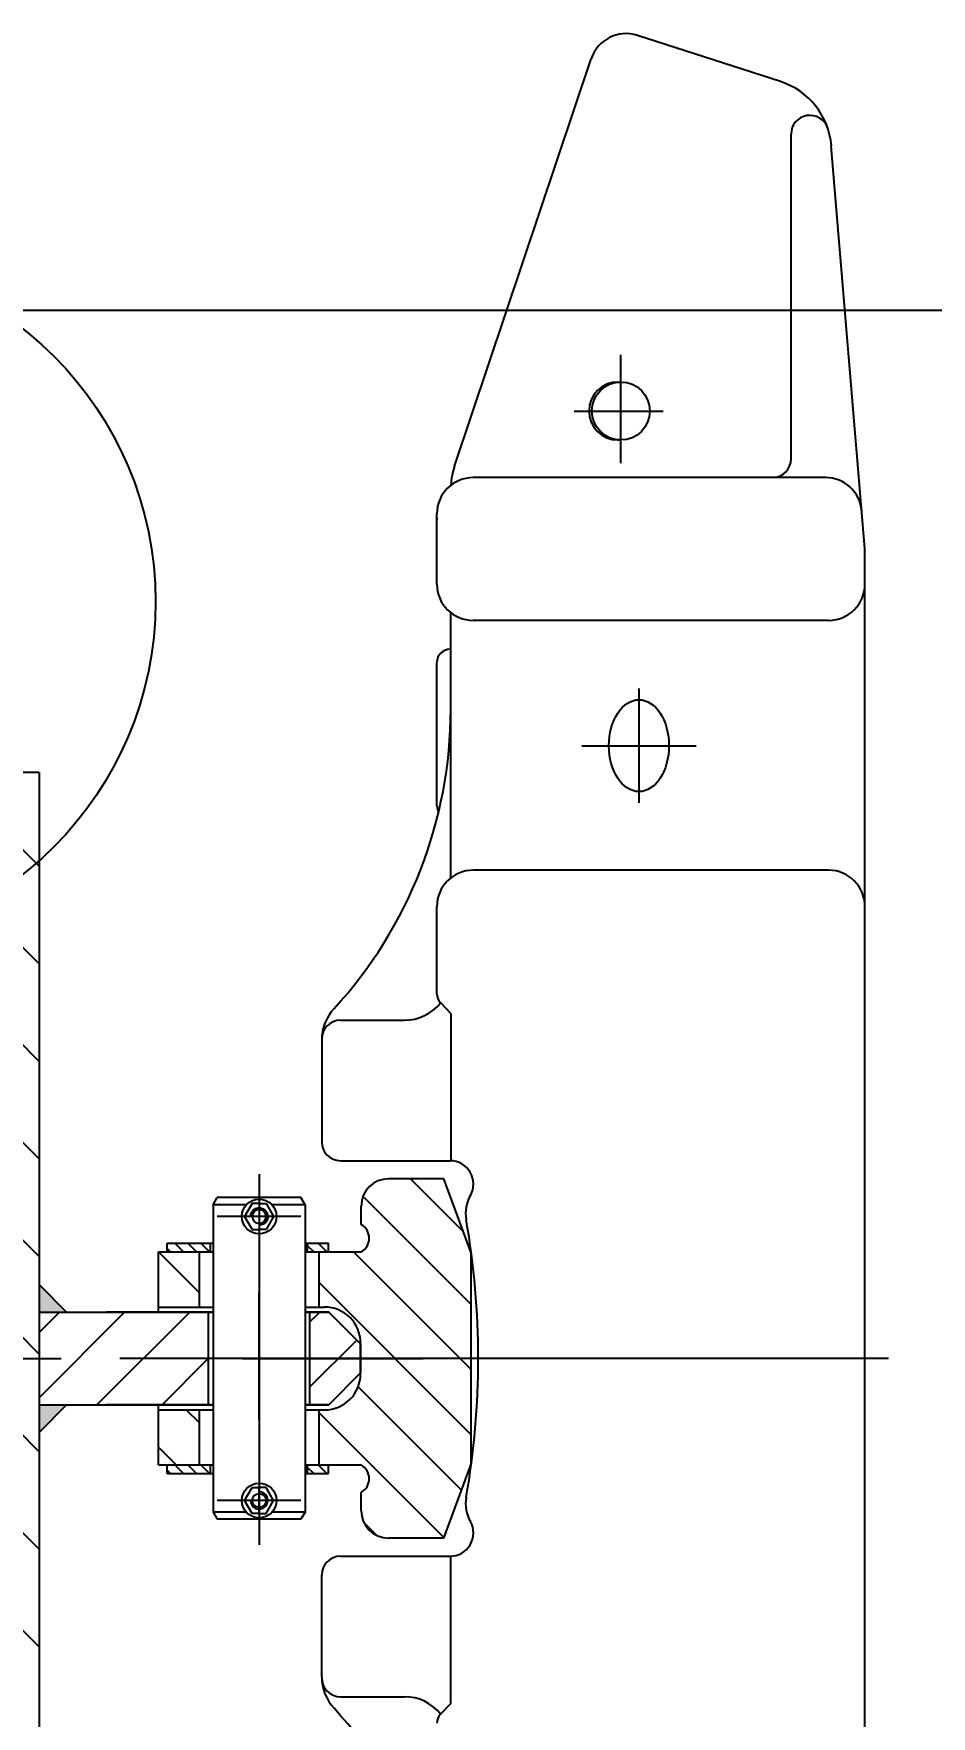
# Model space of a CAD drawing. Header units: millimetres. Extents: x -254 to 20771, y -723 to 14152.
# Drawn here: x 16594 to 17214, y 11575 to 12736 of the extents above; entities that cross this region are included whole.
import ezdxf

# ---------------------------------------------------------------- set-up
doc = ezdxf.new("R2010")
doc.units = ezdxf.units.MM
doc.header["$LTSCALE"] = 500
doc.linetypes.add('G', pattern=[2, 1.25, -0.25, 0.25, -0.25])
doc.linetypes.add('K', pattern=[2.5, 1.25, -0.25, 0.25, -0.25, 0.25, -0.25])
for name, color, linetype in [('01', 7, 'Continuous'), ('02', 1, 'Continuous'), ('05', 4, 'G'), ('07', 6, 'K'), ('08', 1, 'Continuous')]:
    doc.layers.add(name, color=color, linetype=linetype)
doc.styles.get("Standard").update_dxf_attribs({"font": 'isocp', "width": 0.707, "bigfont": 'intecad.shx'})
doc.dimstyles.new('INTE', dxfattribs={"dimscale": 50, "dimtxt": 3.5, "dimasz": 3, "dimexe": 3, "dimexo": 0, "dimgap": 1, "dimtad": 1, "dimdec": 3, "dimdsep": 46, "dimtxsty": 'Standard', "dimcen": 0, "dimclrd": 1, "dimclre": 1, "dimclrt": 3, "dimaunit": 1, "dimadec": 0, "dimazin": 0, "dimtfac": 1, "dimtdec": 3, "dimtmove": 0, "dimatfit": 0, "dimfxl": 1, "dimarcsym": 0})

# ---------------------------------------------------------------- blocks, each defined once
blk = doc.blocks.new('ww www')
at = {"layer": '02', "linetype": 'Continuous'}
h = blk.add_hatch(dxfattribs=at)
h.set_pattern_fill('ANSI31', color=1, scale=15, style=0)
h.paths.add_polyline_path([(14798.8, 10268.3), (14798.8, 10223.3), (15522.8, 10223.3), (15514.9, 10268.3)])
for p, q in [((14798.8, 10268.3), (15477.9, 10268.3)), ((14798.8, 10268.3), (14798.8, 10223.3)), ((15516, 10261.9), (15522.8, 10223.3)), ((14798.8, 10223.3), (15522.8, 10223.3))]:
    blk.add_line(p, q)
blk = doc.blocks.new('*D85')
at = {"layer": '08', "color": 1, "lineweight": -2}
for p, q in [((16512.3, 12545.4), (17750.1, 12545.4)), ((17600.1, 11325.4), (17600.1, 12395.4)), ((16471.4, 11175.4), (17750.1, 11175.4))]:
    blk.add_line(p, q, dxfattribs=at)
at = {"layer": '08', "color": 1}
for points in [[(17575.1, 12395.4), (17625.1, 12395.4), (17600.1, 12545.4)], [(17575.1, 11325.4), (17625.1, 11325.4), (17600.1, 11175.4)]]:
    blk.add_solid(points, dxfattribs=at)
at = {"layer": 'Defpoints', "color": 0}
for p in [(16512.3, 12545.4), (17600.1, 12545.4), (16471.4, 11175.4)]:
    blk.add_point(p, dxfattribs=at)
at = {"layer": '08', "color": 3, "insert": (17462.6, 11860.4), "char_height": 175, "attachment_point": 5, "rotation": 90}
blk.add_mtext('1370', dxfattribs=at)
blk = doc.blocks.new('*D86')
at = {"layer": '08', "color": 1, "lineweight": -2}
for p, q in [((15783, 12545.4), (18317.4, 12545.4)), ((18167.4, 12395.4), (18167.4, 10818.4)), ((15785.6, 10668.4), (18317.4, 10668.4))]:
    blk.add_line(p, q, dxfattribs=at)
at = {"layer": '08', "color": 1}
for points in [[(18142.4, 12395.4), (18192.4, 12395.4), (18167.4, 12545.4)], [(18142.4, 10818.4), (18192.4, 10818.4), (18167.4, 10668.4)]]:
    blk.add_solid(points, dxfattribs=at)
at = {"layer": 'Defpoints', "color": 0}
for p in [(15783, 12545.4), (15785.6, 10668.4), (18167.4, 10668.4)]:
    blk.add_point(p, dxfattribs=at)
at = {"layer": '08', "color": 3, "insert": (18029.9, 11606.9), "char_height": 175, "attachment_point": 5, "rotation": 90}
blk.add_mtext('1877', dxfattribs=at)
blk = doc.blocks.new('*U307')
at = {"layer": '01'}
for p, q in [((0, 10), (-9, 4.8)), ((-9, 4.8), (-9, 0)), ((-9, -4.8), (-9, 0)), ((9, 4.8), (0, 10)), ((9, 0), (9, 4.8)), ((0, -10), (-9, -4.8)), ((9, -4.8), (0, -10)), ((9, 0), (9, -4.8))]:
    blk.add_line(p, q, dxfattribs=at)
blk.add_circle((0, 0), 4.8, dxfattribs=at)
at = {"layer": '02'}
blk.add_arc((0, 0), 6, 266.5577, 182.6113, dxfattribs=at)
at = {"layer": '05'}
for p, q in [((9.6, 0), (-9.8, 0)), ((0, 10.6), (0, -10.5))]:
    blk.add_line(p, q, dxfattribs=at)
blk = doc.blocks.new('tyrrtyrt')
at = {"layer": '01'}
for p, q in [((9982.7, 2904.9), (10053, 2904.9)), ((10422.3, 2904.9), (10352, 2904.9)), ((9969, 2891.9), (9969, 2847.9)), ((10066, 2891.9), (10066, 2816.2)), ((10339, 2891.9), (10339, 2816.2)), ((10436, 2891.9), (10436, 2847.9)), ((9964.4, 2815.9), (9956.9, 2823)), ((10440.6, 2815.9), (10448.1, 2823)), ((10454.2, 2825.4), (10514.5, 2825.4)), ((10584, 2825.4), (10683, 2825.4)), ((10737, 2825.4), (10785.5, 2825.4)), ((10534.1, 2815.9), (10717.4, 2815.9)), ((10692, 2816.4), (10692, 2815.9)), ((10818.4, 2813.3), (11099.6, 2719)), ((10539.5, 2554.9), (10539.5, 2800.4)), ((10836.5, 2700.4), (10836.5, 2698.4)), ((10876.5, 2700.4), (10876.5, 2698.4)), ((11083.9, 2588.3), (11115.8, 2687)), ((10823.5, 2580.9), (11047.6, 2580.9)), ((10761.5, 2529.9), (11039.6, 2553.1)), ((9643.5, 2529.9), (10761.5, 2529.9))]:
    blk.add_line(p, q, dxfattribs=at)
at = {"layer": '01', "color": 7, "linetype": 'Continuous'}
for p, q in [((9964.4, 2815.9), (10066, 2815.9)), ((10440.6, 2815.9), (10339, 2815.9)), ((10712, 2554.9), (10712, 2800.4)), ((10810.5, 2557), (10810.5, 2800.4))]:
    blk.add_line(p, q, dxfattribs=at)
at = {"layer": '01'}
blk.add_circle((10856.5, 2698.4), 20, dxfattribs=at)
for centre, radius, start, end in [((9982.7, 2872.9), 32, 90, 132.6163), ((9982, 2891.9), 13, 90, 180), ((10053, 2891.9), 13, 0, 90), ((10352, 2891.9), 13, 90, 180), ((10422.3, 2872.9), 32, 47.3837, 90), ((10423, 2891.9), 13, 0, 90), ((9754.5, 3120.9), 305, 270, 312.6163), ((10650.5, 3120.9), 305, 227.3837, 270), ((9937, 2847.9), 32, 308.6299, 0), ((10468, 2847.9), 32, 180, 231.3701), ((9950.7, 2816.4), 9, 46.568, 90), ((10454.2, 2816.4), 9, 90, 133.432), ((10514.5, 2800.4), 25, 0, 90), ((10584, 2816.4), 9, 90, 119.166), ((10683, 2816.4), 9, 0, 90), ((10737, 2800.4), 25, 90, 180), ((10785.5, 2800.4), 25, 0, 90), ((10082, 2816.2), 16, 180, 299.664), ((10323, 2816.2), 16, 240.336, 0), ((10802.2, 2764.9), 51, 71.459, 86.6169), ((10102.3, 2780.6), 25, 80.1197, 119.664), ((10202.5, 3355.9), 559, 260.1197, 279.8803), ((10302.7, 2780.6), 25, 60.336, 99.8803), ((10856.5, 2700.4), 20, 0, 180), ((11091.5, 2694.8), 25.5, 342.121, 71.459), ((10823.5, 2593.9), 13, 180, 270), ((11035.4, 2603.9), 51, 274.7636, 342.121), ((11047.6, 2567.9), 13, 288.6646, 90), ((10785.5, 2557), 25, 274.7636, 0), ((10514.5, 2554.9), 25, 270, 0), ((10737, 2554.9), 25, 180, 270)]:
    blk.add_arc(centre, radius, start, end, dxfattribs=at)
blk.add_ellipse((10625.5, 2685.9), major_axis=(31.7, 0), ratio=0.653543, dxfattribs=at)
at = {"layer": '02', "color": 1, "linetype": 'Continuous'}
blk.add_line((10782.7, 2825.3), (10781.3, 2825.7), dxfattribs=at)
at = {"layer": '05', "color": 4, "linetype": 'G'}
for p, q in [((10202.5, 2513.6), (10202.5, 2837.5)), ((10856.5, 2730.7), (10856.5, 2669.3)), ((10820.6, 2698.4), (10895.4, 2698.4))]:
    blk.add_line(p, q, dxfattribs=at)
at = {"layer": '05'}
for p, q in [((10625.5, 2725.4), (10625.5, 2646.4)), ((10665, 2685.9), (10586, 2685.9))]:
    blk.add_line(p, q, dxfattribs=at)

msp = doc.modelspace()

# ---------------------------------------------------------------- hatches: boundary and pattern name
at = {"layer": '02', "linetype": 'Continuous'}
h = msp.add_hatch(dxfattribs=at)
h.set_pattern_fill('ANSI31', color=1, scale=10, style=0)
h.set_pattern_definition([(315, (1759.48, 14333.403), (-22.45064, -22.45064), [])])
h.paths.add_polyline_path([(16708.0895, 11748.3686), (16680.0295, 11748.3686), (16680.0295, 11786.3686), (16708.0895, 11786.3686)])
h.paths.add_polyline_path([(16680.0295, 11895.3686), (16708.0895, 11895.3686), (16708.0895, 11857.3686), (16680.0295, 11857.3686)])
h.paths.add_polyline_path([(16794.6595, 11857.3686), (16791.0895, 11857.3686), (16791.0895, 11895.3686), (16797.5895, 11895.3686), (16820.0295, 11895.3686, 0.585786438), (16820.0295, 11914.3686), (16820.0295, 11926.8686, -0.414213562), (16839.0295, 11945.8686), (16877.0295, 11945.8686), (16896.0295, 11894.8686), (16896.0295, 11821.8686), (16819.6595, 11821.8686), (16819.6595, 11831.8686), (16819.6595, 11832.3686, 0.414213562)])
h.paths.add_polyline_path([(16819.6595, 11811.3686), (16819.6595, 11821.8686), (16896.0295, 11821.8686), (16896.0295, 11748.8686), (16877.0295, 11697.8686), (16839.0295, 11697.8686, -0.414213562), (16820.0295, 11716.8686), (16820.0295, 11729.3686, 0.585786438), (16820.0295, 11748.3686), (16791.0895, 11748.3686), (16791.0895, 11786.3686), (16794.6595, 11786.3686, 0.414213562)])
h = msp.add_hatch(dxfattribs=at)
h.set_pattern_fill('ANSI31', color=1, scale=2, style=0)
h.set_pattern_definition([(315, (16251.2315, 10698.2005), (-4.490128, -4.490128), [])])
h.paths.add_polyline_path([(16797.5895, 11901.3686), (16797.5895, 11895.3686), (16783.0895, 11895.3686), (16783.0895, 11901.3686)])
h.paths.add_polyline_path([(16686.0895, 11895.3686), (16686.0895, 11901.3686), (16716.0895, 11901.3686), (16716.0895, 11895.3686)])
at = {"layer": '02'}
for points in [[(16616.6595, 11853.8686), (16597.6595, 11853.8686), (16597.6595, 11872.8686)], [(16616.6595, 11789.8686), (16597.6595, 11789.8686), (16597.6595, 11770.8686)]]:
    msp.add_hatch(color=256, dxfattribs=at).paths.add_polyline_path(points)
at = {"layer": '02', "linetype": 'Continuous'}
h = msp.add_hatch(dxfattribs=at)
h.set_pattern_fill('ANSI31', color=1, scale=10, angle=90, style=0)
h.set_pattern_definition([(225, (1759.48, 14333.403), (-22.45064, 22.45064), [])])
h.paths.add_polyline_path([(16597.6595, 11821.8686), (16597.6595, 11853.8686), (16714.6595, 11853.8686), (16714.6595, 11821.8686), (16653.3387, 11821.8686)])
h.paths.add_polyline_path([(16714.6595, 11821.8686), (16714.6595, 11789.8686), (16644.0404, 11789.8686), (16597.6595, 11789.8686), (16597.6595, 11821.8686)])
h.paths.add_polyline_path([(16819.6595, 11821.8686), (16819.6595, 11811.8686), (16797.6595, 11789.8686), (16784.6595, 11789.8686), (16784.6595, 11821.8686)])
h.paths.add_polyline_path([(16784.6595, 11853.8686), (16797.6595, 11853.8686), (16819.6595, 11831.8686), (16819.6595, 11821.8686), (16784.6595, 11821.8686)])
h = msp.add_hatch(dxfattribs=at)
h.set_pattern_fill('ANSI31', color=1, scale=2, style=0)
h.set_pattern_definition([(315, (16251.2315, 10545.2005), (-4.490128, -4.490128), [])])
h.paths.add_polyline_path([(16797.5895, 11748.3686), (16797.5895, 11742.3686), (16783.0895, 11742.3686), (16783.0895, 11748.3686)])
h.paths.add_polyline_path([(16686.0895, 11742.3686), (16686.0895, 11748.3686), (16716.0895, 11748.3686), (16716.0895, 11742.3686)])

# ---------------------------------------------------------------- linework, layer by layer
for p, q in [((16877.0295, 11945.8686), (16839.0295, 11945.8686)), ((16896.0295, 11894.8686), (16877.0295, 11945.8686)), ((16717.8395, 11927.8686), (16717.8395, 11715.8686)), ((16781.3395, 11927.8686), (16781.3395, 11715.8686)), ((16820.0295, 11914.3686), (16820.0295, 11926.8686)), ((16680.0295, 11853.8686), (16680.0295, 11895.3686)), ((16680.0295, 11895.3686), (16717.8395, 11895.3686)), ((16686.0895, 11895.3686), (16686.0895, 11901.3686)), ((16686.0895, 11901.3686), (16717.8395, 11901.3686)), ((16686.0895, 11895.3686), (16717.8395, 11895.3686)), ((16708.0895, 11895.3686), (16708.0895, 11857.3686)), ((16781.3395, 11901.3686), (16797.5895, 11901.3686)), ((16781.3395, 11895.3686), (16797.5895, 11895.3686)), ((16781.3395, 11895.3686), (16820.0295, 11895.3686)), ((16791.0895, 11857.3686), (16791.0895, 11895.3686)), ((16797.5895, 11895.3686), (16797.5895, 11901.3686)), ((16896.0295, 11748.8686), (16896.0295, 11894.8686)), ((16680.0295, 11857.3686), (16717.8395, 11857.3686)), ((16781.3395, 11857.3686), (16794.6595, 11857.3686)), ((16819.6595, 11811.3686), (16819.6595, 11832.3686)), ((16819.6595, 11811.8686), (16819.6595, 11831.8686)), ((16680.0295, 11748.3686), (16680.0295, 11789.8686)), ((16680.0295, 11786.3686), (16717.8395, 11786.3686)), ((16708.0895, 11786.3686), (16708.0895, 11748.3686)), ((16781.3395, 11786.3686), (16794.6595, 11786.3686)), ((16791.0895, 11748.3686), (16791.0895, 11786.3686)), ((16680.0295, 11748.3686), (16717.8395, 11748.3686)), ((16686.0895, 11742.3686), (16686.0895, 11748.3686)), ((16686.0895, 11748.3686), (16717.8395, 11748.3686)), ((16781.3395, 11748.3686), (16820.0295, 11748.3686)), ((16781.3395, 11748.3686), (16797.5895, 11748.3686)), ((16797.5895, 11742.3686), (16797.5895, 11748.3686)), ((16877.0295, 11697.8686), (16896.0295, 11748.8686)), ((16686.0895, 11742.3686), (16717.8395, 11742.3686)), ((16781.3395, 11742.3686), (16797.5895, 11742.3686)), ((16820.0295, 11716.8686), (16820.0295, 11729.3686)), ((16877.0295, 11697.8686), (16839.0295, 11697.8686))]:
    msp.add_line(p, q)
for centre in [(16749.5895, 11919.8686), (16749.5895, 11723.8686)]:
    msp.add_circle(centre, 12)
for centre, radius, start, end in [((16839.0295, 11926.8686), 19, 90, 180), ((16814.7033, 11904.8686), 10.8912, 299.2776132, 60.7223868), ((16794.6595, 11832.3686), 25, 0, 90), ((16794.6595, 11811.3686), 25, 270, 0), ((16814.7033, 11738.8686), 10.8912, 299.2776132, 60.7223868), ((16839.0295, 11716.8686), 19, 180, 270)]:
    msp.add_arc(centre, radius, start, end)
at = {"layer": '01'}
for p, q in [((16717.8395, 11927.8686), (16720.7263, 11932.8686)), ((16778.4528, 11932.8686), (16720.7263, 11932.8686)), ((16781.3395, 11927.8686), (16778.4528, 11932.8686)), ((16740.6453, 11927.8686), (16717.8395, 11927.8686)), ((16781.3395, 11927.8686), (16758.5338, 11927.8686)), ((16797.6595, 11853.8686), (16819.6595, 11831.8686)), ((16819.6595, 11831.8686), (16819.6595, 11811.8686)), ((16819.6595, 11811.8686), (16797.6595, 11789.8686)), ((16740.6453, 11715.8686), (16717.8395, 11715.8686)), ((16717.8395, 11715.8686), (16720.7263, 11710.8686)), ((16778.4528, 11710.8686), (16720.7263, 11710.8686)), ((16781.3395, 11715.8686), (16758.5338, 11715.8686)), ((16781.3395, 11715.8686), (16778.4528, 11710.8686))]:
    msp.add_line(p, q, dxfattribs=at)
at = {"layer": '01', "color": 7, "linetype": 'Continuous'}
for p, q in [((16716.0895, 11895.3686), (16716.0895, 11901.3686)), ((16783.0895, 11895.3686), (16783.0895, 11901.3686)), ((16597.6595, 11853.8686), (16717.8395, 11853.8686)), ((16714.6595, 11789.8686), (16714.6595, 11853.8686)), ((16781.3395, 11853.8686), (16797.6595, 11853.8686)), ((16784.6595, 11789.8686), (16784.6595, 11853.8686)), ((16819.6595, 11831.8686), (16797.6595, 11853.8686)), ((16819.6595, 11811.8686), (16797.6595, 11789.8686)), ((16597.6595, 11789.8686), (16717.8395, 11789.8686)), ((16781.3395, 11789.8686), (16797.6595, 11789.8686)), ((16716.0895, 11742.3686), (16716.0895, 11748.3686)), ((16783.0895, 11742.3686), (16783.0895, 11748.3686))]:
    msp.add_line(p, q, dxfattribs=at)
at = {"layer": '02'}
for p, q in [((16616.6595, 11853.8686), (16597.6595, 11872.8686)), ((16616.6595, 11789.8686), (16597.6595, 11770.8686))]:
    msp.add_line(p, q, dxfattribs=at)
msp.add_circle((16438.5082, 12344.3686), 239.5238, dxfattribs=at)
at = {"layer": '05', "color": 4, "linetype": 'G'}
for p, q in [((16749.5895, 11949.1736), (16749.5895, 11693.2367)), ((16778.4528, 11919.8686), (16720.7263, 11919.8686)), ((16749.5895, 11910.0092), (16749.5895, 11887.3788)), ((16749.5895, 11907.1642), (16749.5895, 11736.6414)), ((16749.6595, 11779.8415), (16749.6595, 11867.087)), ((14987.938, 11821.8686), (16883.3639, 11821.8686)), ((16923.9334, 11821.8686), (16653.3387, 11821.8686)), ((16749.5895, 11757.0092), (16749.5895, 11734.3788)), ((16749.5895, 11716.2919), (16749.5895, 11732.2684)), ((16778.4528, 11723.8686), (16720.7263, 11723.8686))]:
    msp.add_line(p, q, dxfattribs=at)
at = {"layer": '07', "color": 6, "linetype": 'K'}
for p, q in [((16717.8395, 11853.8686), (16644.0404, 11853.8686)), ((16797.6595, 11853.8686), (16781.3395, 11853.8686)), ((16717.8395, 11789.8686), (16644.0404, 11789.8686)), ((16797.6595, 11789.8686), (16781.3395, 11789.8686))]:
    msp.add_line(p, q, dxfattribs=at)

# ---------------------------------------------------------------- block references
for name, p, rotation in [('tyrrtyrt', (19697.7502, 1619.3749), 90), ('*U307', (16749.5895, 11723.8686), 270.0000000000002)]:
    msp.add_blockref(name, p, dxfattribs=dict(rotation=rotation))
at = {"xscale": -1, "rotation": 270.0000000000002}
msp.add_blockref('*U307', (16749.5895, 11919.8686), dxfattribs=at)
at = {"layer": '01', "rotation": 270}
msp.add_blockref('ww www', (6329.3917, 27025.1955), dxfattribs=at)

# ---------------------------------------------------------------- dimensions: what is measured, and where the dimension line sits
at = {"layer": '08'}
for base, p1, p2, picture, middle in [((18167.3994, 10668.3686), (15782.9561, 12545.3686), (15785.6275, 10668.3686), '*D86', (18029.8994, 11606.8686)), ((17600.1316, 12545.3686), (16471.4275, 11175.3686), (16512.2583, 12545.3686), '*D85', (17462.6316, 11860.3686))]:
    dim = msp.add_linear_dim(base=base, p1=p1, p2=p2, angle=90, dimstyle='INTE', dxfattribs=at)
    dim.commit()
    dim.dimension.update_dxf_attribs({"geometry": picture, "text_midpoint": middle})

doc.saveas('drawing.dxf')
